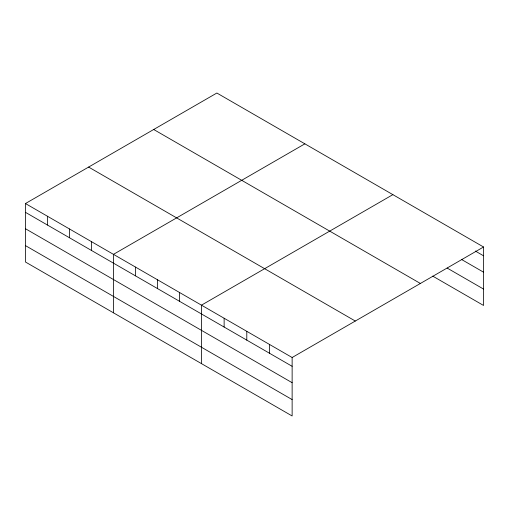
<?xml version="1.0" encoding="UTF-8"?>
<svg xmlns="http://www.w3.org/2000/svg" width="509" height="509" viewBox="0 0 509 509"><rect width="100%" height="100%" fill="white"/><g stroke="black" fill="none" stroke-linecap="round" stroke-linejoin="round"><path stroke-width="0.76" d="M292.134 382.698L292.134 357.509L25.45 203.543L25.45 262.001L292.134 415.974L292.134 382.698L25.45 228.726M432.72 276.113L483.55 305.457L483.55 246.999L216.866 93.026L25.45 203.543M304.872 143.837L113.456 254.354L113.456 312.812M392.878 194.648L201.462 305.158L201.462 363.623M292.134 357.509L483.55 246.999M475.304 251.032L483.55 255.792M461.568 259.495L483.55 272.181M447.144 268.052L483.55 289.067M153.699 129.496L420.383 283.468M88.617 167.073L355.301 321.039M25.45 212.336L292.134 366.308M25.45 245.612L292.134 399.584M269.465 344.421L269.465 353.221M246.795 331.334L246.795 340.133M224.132 318.246L224.132 327.045M179.461 292.459L179.461 301.252M157.459 279.759L157.459 288.552M135.458 267.053L135.458 275.846M91.455 241.648L91.455 250.441M69.453 228.948L69.453 237.741M47.452 216.242L47.452 225.042"/></g></svg>
